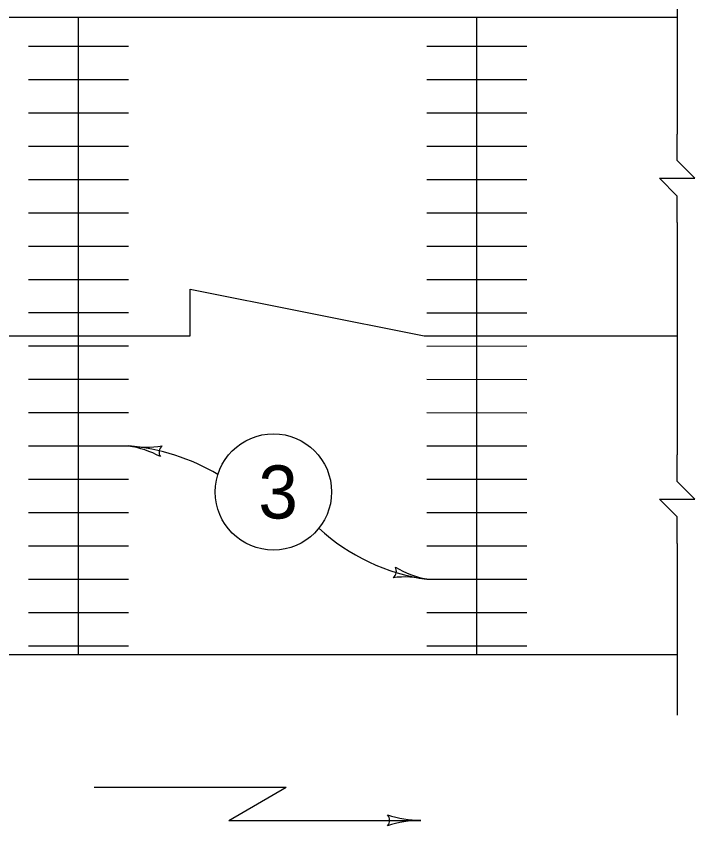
# Model space of a CAD drawing. Extents: x 997.6 to 1036.5, y 998.9 to 1022.7.
# Drawn here: x 1021.124 to 1023.68, y 1011.056 to 1014.106 of the extents above; entities that cross this region are included whole.
import ezdxf

# ---------------------------------------------------------------- set-up
doc = ezdxf.new("R2010")
doc.units = 0
doc.layers.add('Level 1', color=7, linetype='Continuous')
doc.layers.add('Level 2', color=7, linetype='Continuous')

msp = doc.modelspace()

# ---------------------------------------------------------------- linework, layer by layer
at = {"layer": 'Level 1'}
for p, q in [((1023.6135, 1014.2247), (1023.6135, 1013.6618)), ((1018.1087, 1014.1016), (1023.6135, 1014.1016)), ((1021.3586, 1013.993), (1021.3587, 1014.1018)), ((1022.8586, 1013.9928), (1022.8587, 1014.1016)), ((1021.1703, 1013.9931), (1021.5469, 1013.9931)), ((1021.3587, 1011.7018), (1021.3586, 1013.993)), ((1022.6703, 1013.9929), (1023.0469, 1013.9929)), ((1022.8587, 1011.7018), (1022.8586, 1013.9931)), ((1022.8587, 1011.7016), (1022.8586, 1013.9928)), ((1021.1704, 1013.8677), (1021.5469, 1013.8677)), ((1022.6704, 1013.8675), (1023.0469, 1013.8675)), ((1021.1704, 1013.7422), (1021.547, 1013.7421)), ((1022.6704, 1013.742), (1023.047, 1013.7419)), ((1021.1704, 1013.6165), (1021.547, 1013.6165)), ((1022.6704, 1013.6163), (1023.047, 1013.6163)), ((1021.1703, 1013.4912), (1021.547, 1013.4912)), ((1022.6703, 1013.491), (1023.047, 1013.491)), ((1021.1704, 1013.3656), (1021.5469, 1013.3656)), ((1022.6704, 1013.3654), (1023.0469, 1013.3654)), ((1023.6135, 1013.3284), (1023.6135, 1012.4533)), ((1021.1705, 1013.2401), (1021.547, 1013.2401)), ((1022.6705, 1013.2399), (1023.047, 1013.2399)), ((1021.1704, 1013.1145), (1021.5469, 1013.1146)), ((1022.6704, 1013.1143), (1023.0469, 1013.1144)), ((1021.7798, 1012.9016), (1021.7798, 1013.0778)), ((1021.7798, 1013.0778), (1022.6603, 1012.9016)), ((1021.1704, 1012.9891), (1021.5469, 1012.9892)), ((1022.6704, 1012.9889), (1023.0469, 1012.989)), ((1012.1931, 1012.9016), (1021.7798, 1012.9016)), ((1022.6603, 1012.9016), (1023.6135, 1012.9016)), ((1021.1705, 1012.8636), (1021.5471, 1012.8637)), ((1022.6705, 1012.8634), (1023.0471, 1012.8635)), ((1021.1704, 1012.7381), (1021.547, 1012.738)), ((1022.6704, 1012.7379), (1023.047, 1012.7378)), ((1021.1704, 1012.6126), (1021.5469, 1012.6125)), ((1022.6704, 1012.6124), (1023.0469, 1012.6123)), ((1021.1704, 1012.4871), (1021.547, 1012.487)), ((1022.6704, 1012.4869), (1023.047, 1012.4868)), ((1021.1704, 1012.3616), (1021.547, 1012.3615)), ((1022.6704, 1012.3614), (1023.047, 1012.3613)), ((1021.1705, 1012.2361), (1021.5469, 1012.2361)), ((1022.6705, 1012.2359), (1023.0469, 1012.2359)), ((1021.1705, 1012.1105), (1021.547, 1012.1106)), ((1022.6705, 1012.1103), (1023.047, 1012.1104)), ((1023.6135, 1012.12), (1023.6135, 1011.4728)), ((1021.1704, 1011.9849), (1021.5469, 1011.9851)), ((1022.6704, 1011.9848), (1023.0469, 1011.9849)), ((1021.1705, 1011.8595), (1021.5469, 1011.8595)), ((1022.6705, 1011.8593), (1023.0469, 1011.8593)), ((1021.1705, 1011.734), (1021.5471, 1011.7341)), ((1022.6705, 1011.7338), (1023.0471, 1011.7339)), ((1007.6459, 1011.7016), (1023.6135, 1011.7016)), ((1021.418, 1011.2016), (1022.1413, 1011.2016)), ((1021.9248, 1011.0766), (1022.1413, 1011.2016)), ((1021.9248, 1011.0766), (1022.648, 1011.0766))]:
    msp.add_line(p, q, dxfattribs=at)
for points in [[(1023.6135, 1013.3284), (1023.6135, 1013.4284), (1023.5468, 1013.4951), (1023.6802, 1013.4951), (1023.6135, 1013.5618), (1023.6135, 1013.6618)], [(1023.6135, 1012.12), (1023.6135, 1012.22), (1023.5468, 1012.2867), (1023.6802, 1012.2867), (1023.6135, 1012.3533), (1023.6135, 1012.4533)]]:
    msp.add_lwpolyline(points, dxfattribs=at)
msp.add_circle((1022.093, 1012.3136), 0.2191, dxfattribs=at)
for centre, radius, start, end in [((1021.4776, 1011.6881), 0.802, 59.5525, 85.0361), ((1022.7753, 1012.731), 0.7536, 227.3137, 261.9979), ((1022.4993, 1011.0766), 0.0313, 318.7746, 40.8913), ((1022.648, 1011.4675), 0.3909, 251.3472, 269.9939), ((1022.648, 1010.6856), 0.3909, 90, 108.6688), ((1022.648, 1010.6856), 0.3909, 89.9878, 90)]:
    msp.add_arc(centre, radius, start, end, dxfattribs=at)
at = {"layer": 'Level 2'}
for centre, radius, start, end in [((1021.6087, 1012.873), 0.3909, 260.9034, 260.9156), ((1021.6087, 1012.873), 0.3909, 260.9156, 279.5844), ((1021.4853, 1012.101), 0.3909, 62.2627, 80.9095), ((1021.6938, 1012.4635), 0.0313, 129.6902, 211.8069), ((1022.525, 1012.0157), 0.0313, 306.759, 28.8756), ((1022.7518, 1012.3671), 0.3909, 239.3315, 257.9782), ((1022.589, 1011.6024), 0.3909, 77.9844, 96.6531), ((1022.589, 1011.6024), 0.3909, 77.9721, 77.9844)]:
    msp.add_arc(centre, radius, start, end, dxfattribs=at)

# ---------------------------------------------------------------- texts
at = {"layer": 'Level 1'}
msp.add_text('3', height=0.2, dxfattribs=at).set_placement((1022.0363, 1012.2136))

doc.saveas('drawing.dxf')
